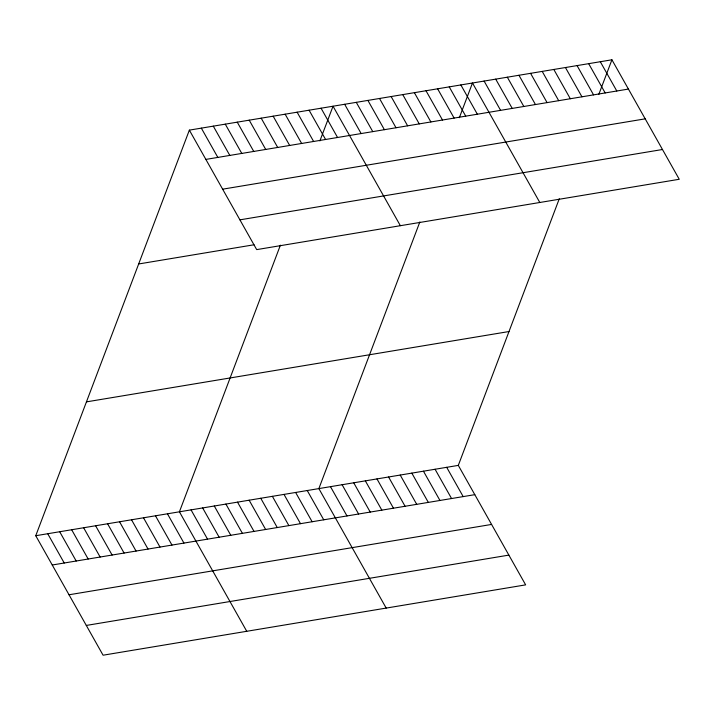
<?xml version="1.0" encoding="UTF-8"?>
<svg xmlns="http://www.w3.org/2000/svg" width="715" height="715" viewBox="0 0 715 715"><rect width="100%" height="100%" fill="white"/><g stroke="black" fill="none" stroke-linecap="round" stroke-linejoin="round"><path stroke-width="1.07" d="M559.291 198.743L458.306 465.385L525.641 584.87L103.076 655.208L35.75 535.723L189.359 130.13L611.924 59.792L679.25 179.277L256.694 249.615L189.359 130.13M280.405 245.165L179.42 511.806L246.746 631.291M319.891 140.909L333.029 106.213L400.364 225.699M419.848 221.954L318.863 488.595L386.189 608.081M459.334 117.698L472.481 83.003L539.807 202.488M598.777 94.487L611.924 59.792M205.857 159.409L628.422 89.071M222.633 189.18L645.198 118.842M239.918 219.845L662.474 149.507M138.665 263.969L254.04 244.771M86.444 401.875L509 331.537M35.75 535.723L458.306 465.385M52.249 565.002L474.814 494.664M69.024 594.773L491.58 524.435M86.309 625.437L508.866 555.108M600.305 61.722L616.804 91.011M588.677 63.662L605.176 92.941M577.059 65.592L593.557 94.872M565.44 67.523L581.938 96.811M553.821 69.462L570.32 98.742M542.202 71.393L558.701 100.681M530.575 73.332L547.082 102.611M518.956 75.263L535.455 104.542M507.337 77.202L523.836 106.481M495.718 79.133L512.217 108.412M484.1 81.063L500.598 110.351M460.853 84.933L477.352 114.221M449.235 86.873L465.733 116.152M437.616 88.803L454.114 118.082M425.997 90.742L442.496 120.022M414.378 92.673L430.877 121.952M402.751 94.603L419.258 123.892M391.132 96.543L407.63 125.822M379.513 98.473L396.012 127.753M367.894 100.413L384.393 129.692M356.276 102.343L372.774 131.623M344.648 104.274L361.155 133.562M321.062 108.206L337.56 137.486M309.086 110.199L325.584 139.479M297.118 112.192L313.617 141.472M285.142 114.186L301.641 143.465M273.166 116.179L289.664 145.458M261.198 118.172L277.697 147.451M446.687 467.315L463.186 496.603M249.222 120.165L265.721 149.444M435.069 469.255L451.567 498.534M237.255 122.158L253.754 151.437M423.45 471.185L439.948 500.473M225.279 124.151L241.777 153.43M411.831 473.124L428.33 502.404M213.302 126.144L229.81 155.423M400.212 475.055L416.711 504.334M201.335 128.137L217.834 157.416M388.585 476.994L405.083 506.274M376.966 478.925L393.465 508.204M365.347 480.855L381.846 510.144M353.728 482.795L370.227 512.074M342.11 484.725L358.608 514.014M330.482 486.665L346.99 515.944M307.244 490.526L323.743 519.814M295.626 492.465L312.124 521.744M284.007 494.396L300.506 523.684M272.379 496.335L288.887 525.614M260.76 498.266L277.259 527.545M249.142 500.205L265.64 529.484M237.523 502.136L254.022 531.415M225.904 504.066L242.403 533.354M214.286 506.005L230.784 535.285M202.658 507.936L219.156 537.224M191.039 509.875L207.538 539.155M167.444 513.799L183.952 543.078M155.477 515.792L171.975 545.071M143.501 517.785L159.999 547.064M131.533 519.778L148.032 549.057M119.557 521.771L136.056 551.05M107.59 523.764L124.088 553.044M95.613 525.757L112.112 555.037M83.637 527.75L100.136 557.03M71.67 529.744L88.168 559.023M59.694 531.737L76.192 561.016M47.726 533.73L64.225 563.009"/></g></svg>
